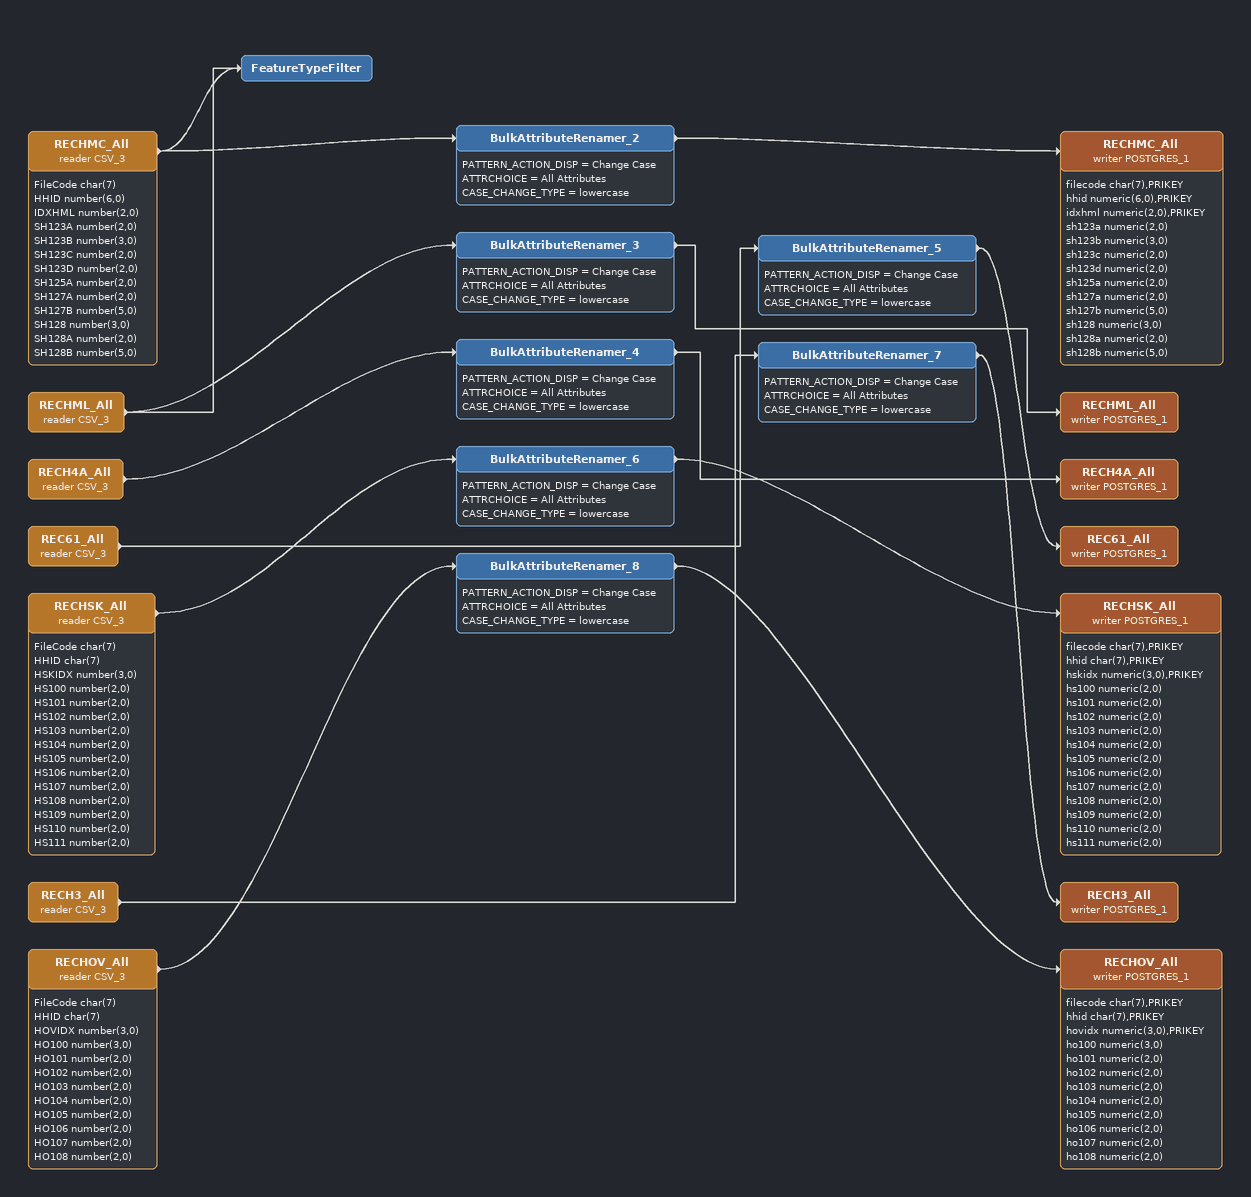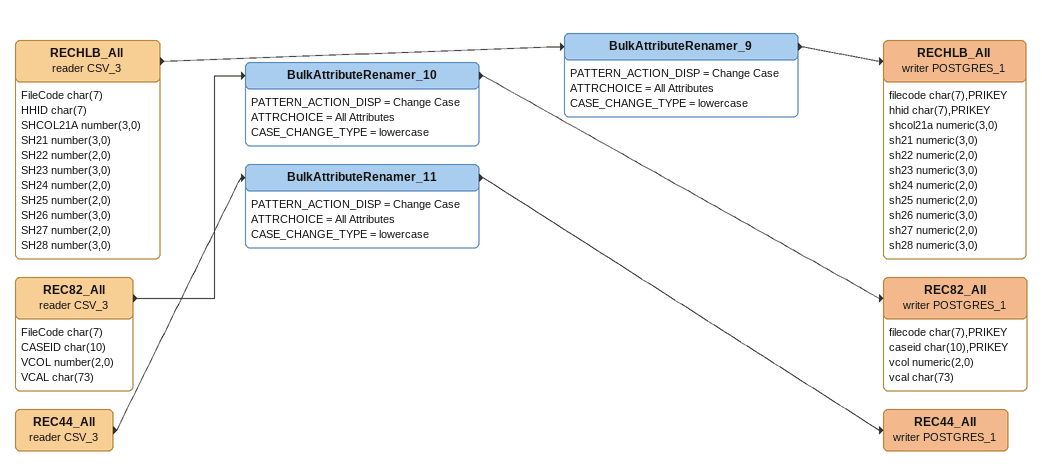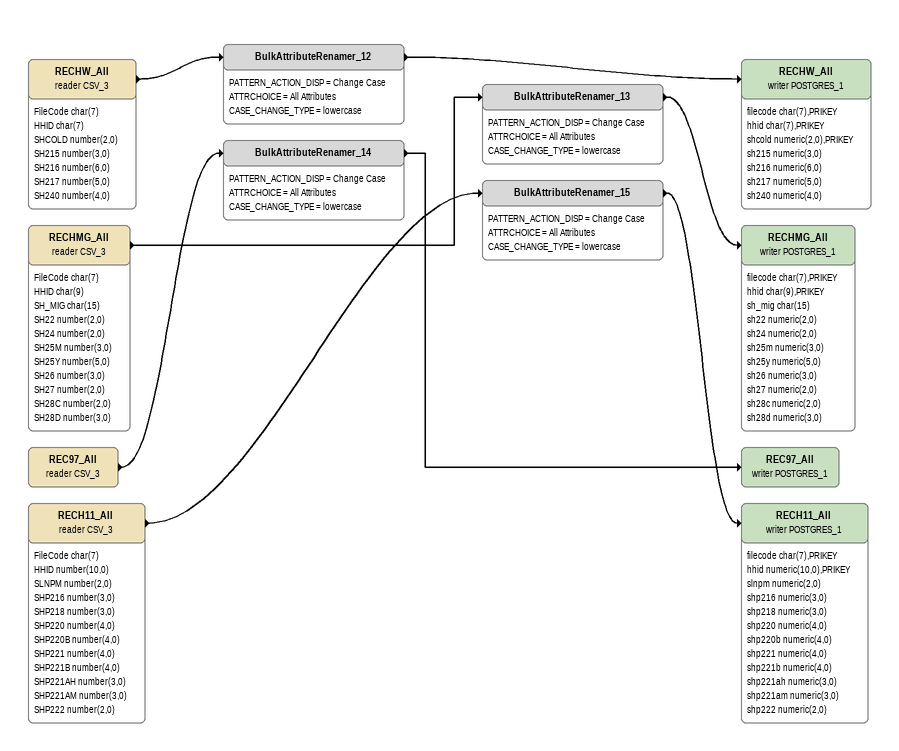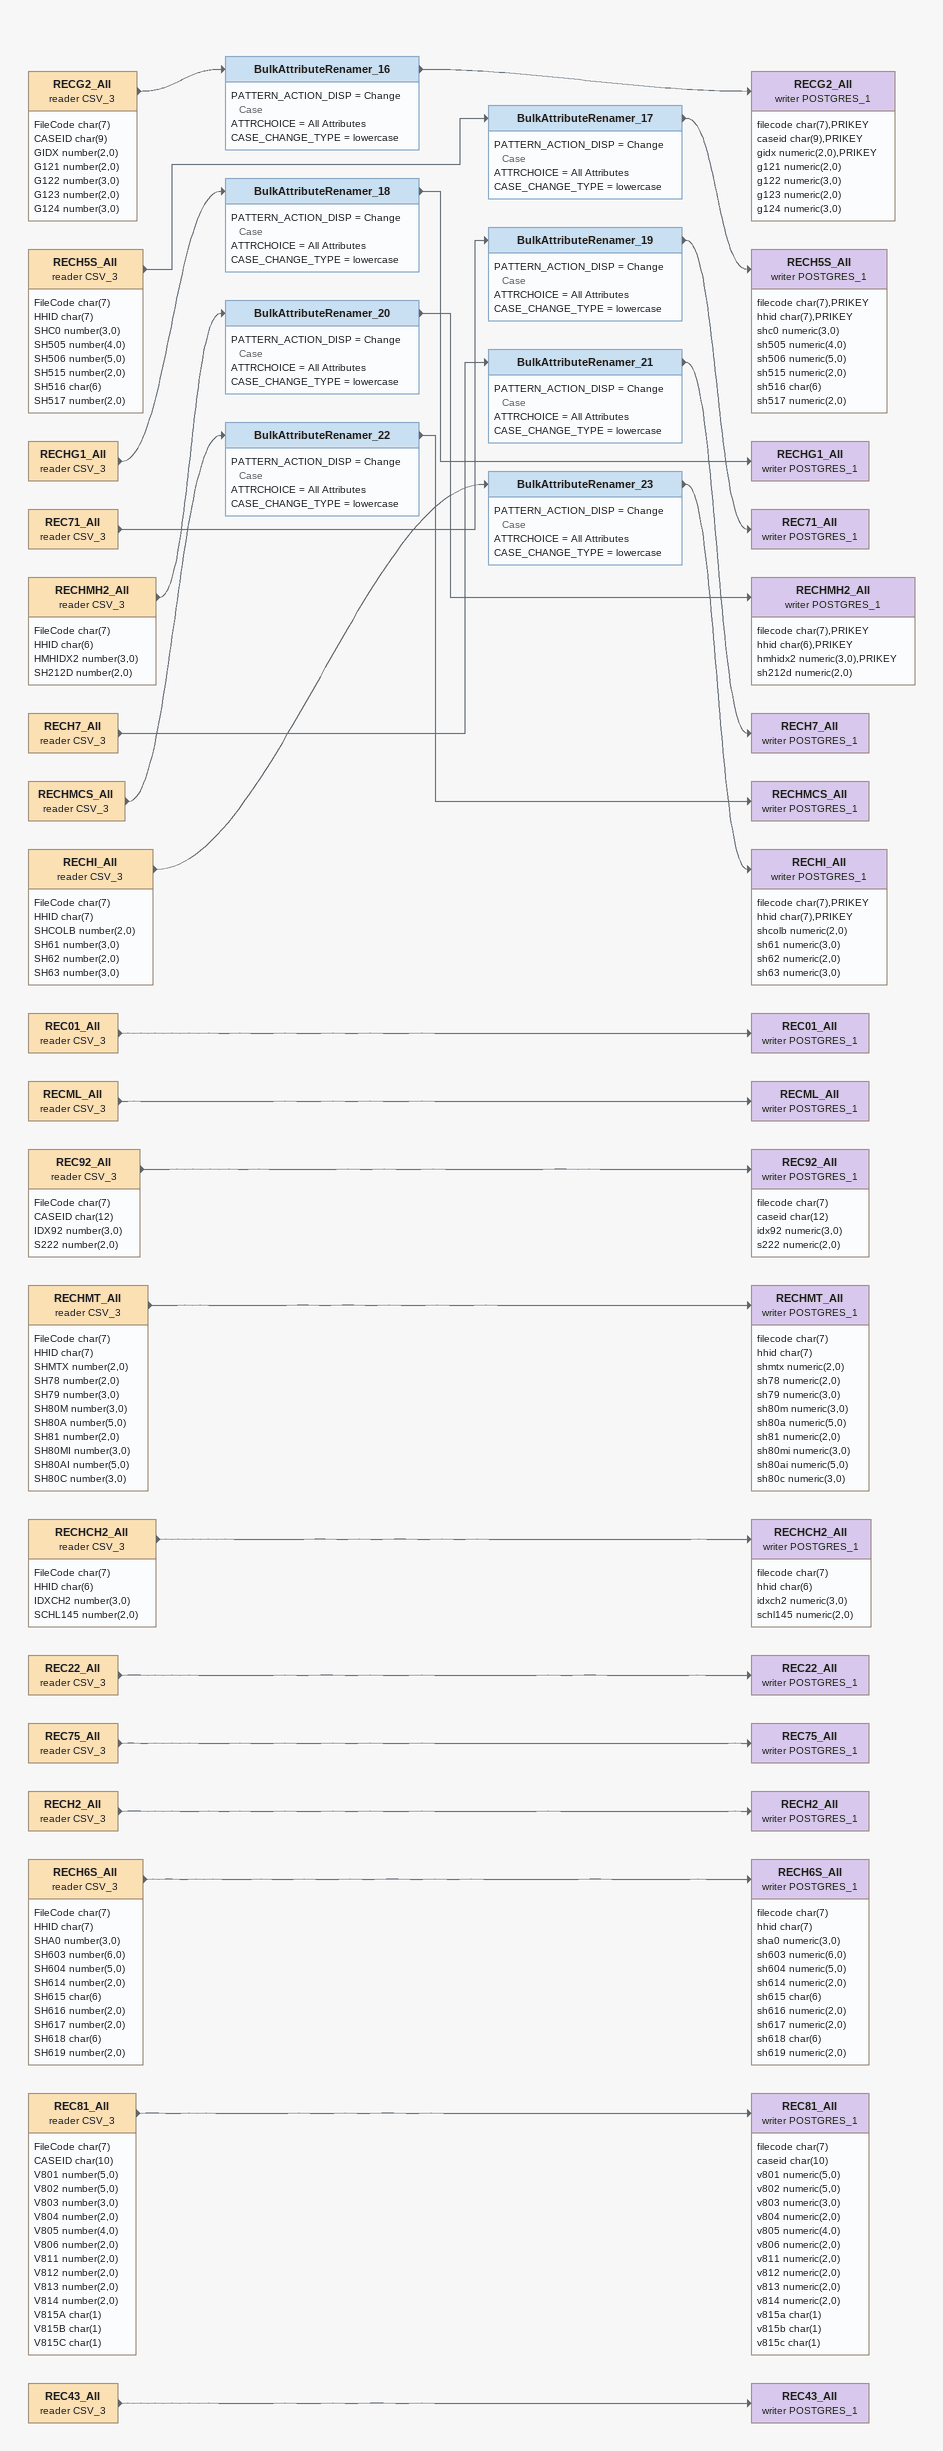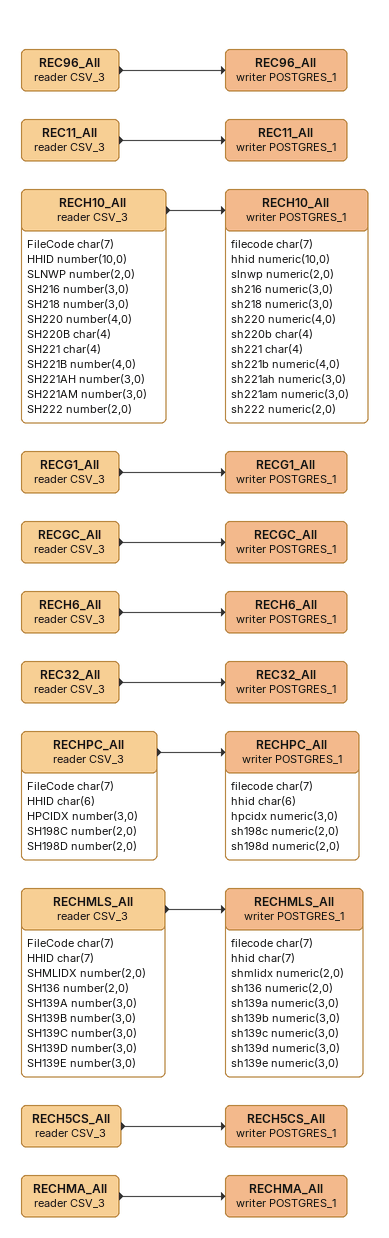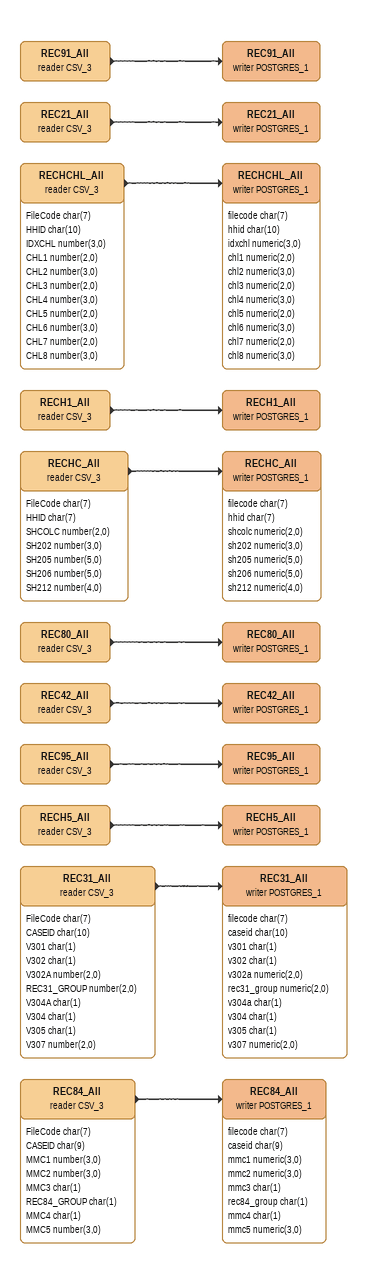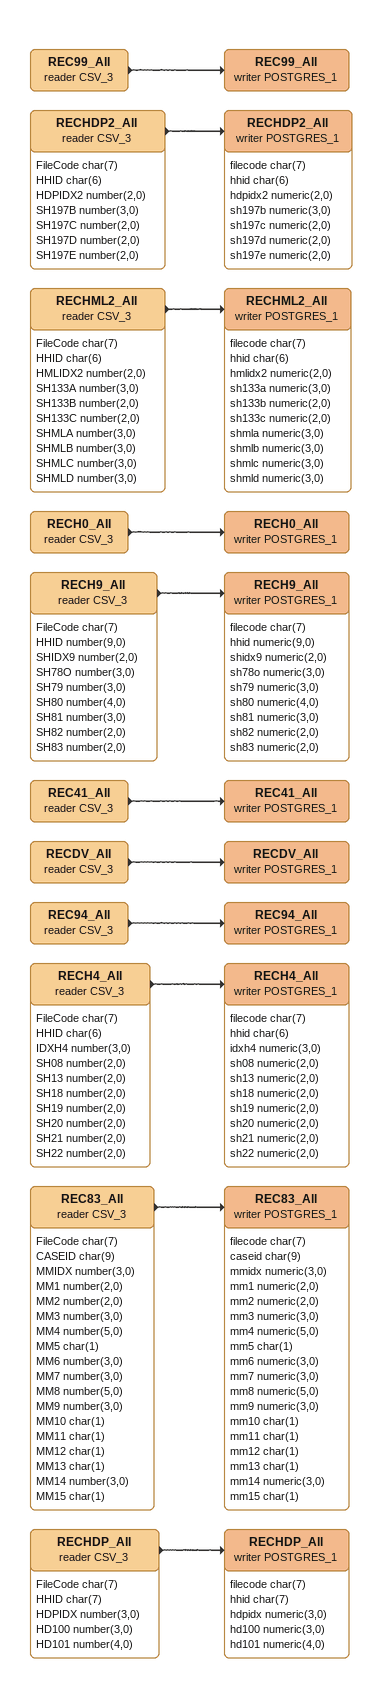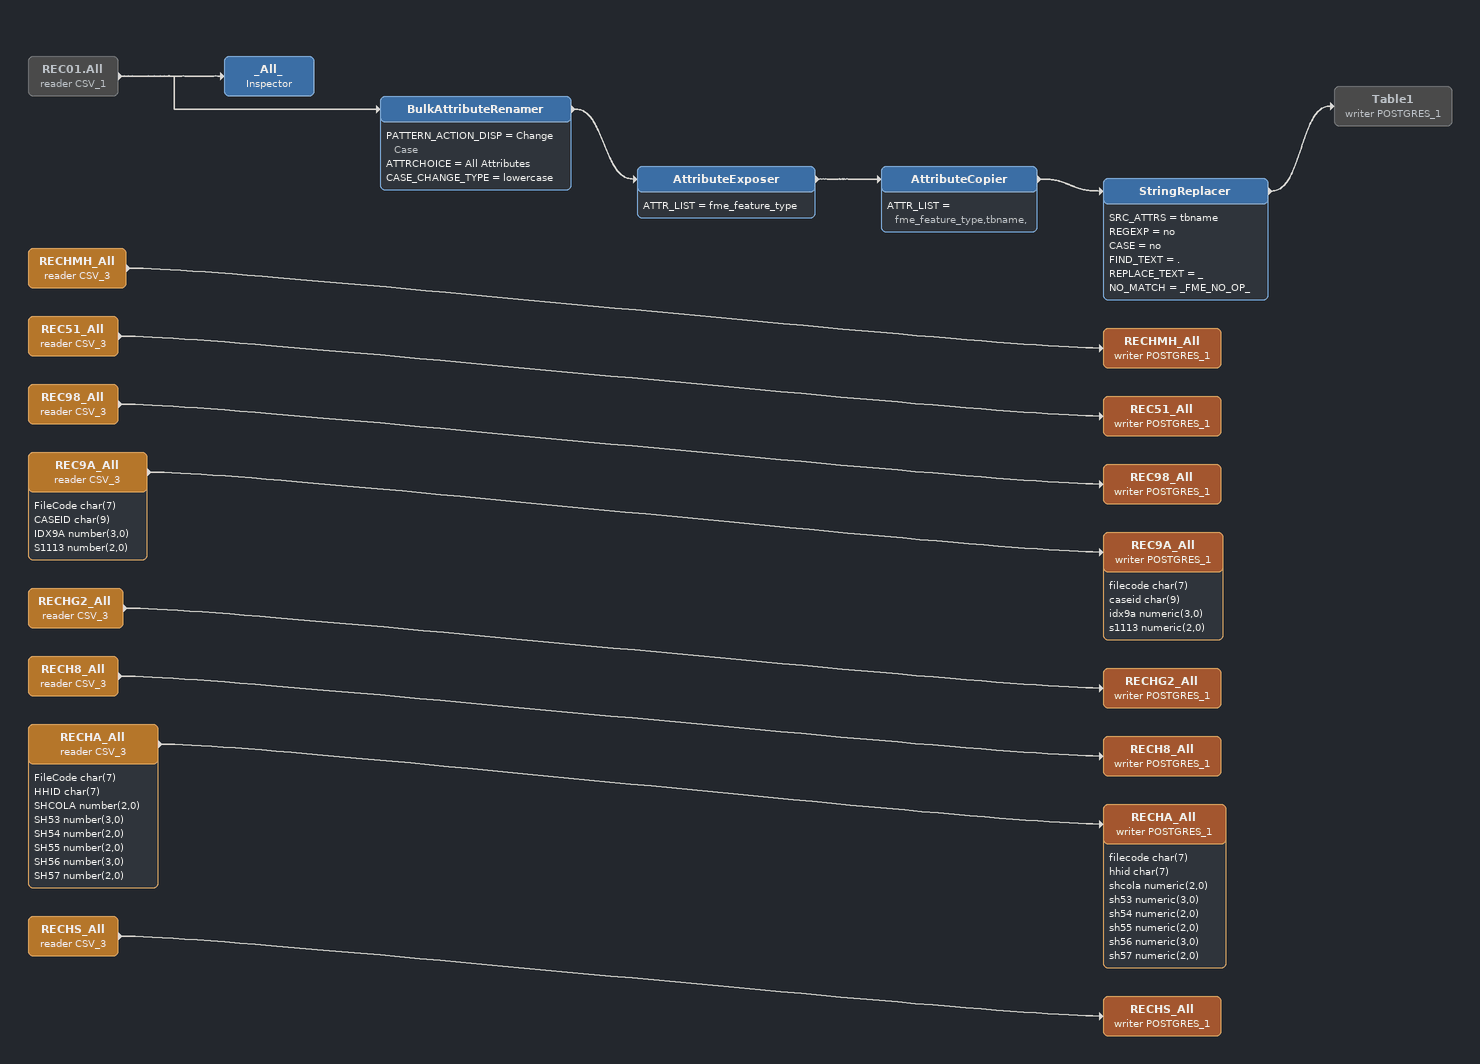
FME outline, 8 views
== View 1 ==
RECHMC_All (reader CSV_3)
    attributes: FileCode char(7), HHID number(6,0), IDXHML number(2,0), SH123A number(2,0), SH123B number(3,0), SH123C number(2,0), SH123D number(2,0), SH125A number(2,0), SH127A number(2,0), SH127B number(5,0), SH128 number(3,0), SH128A number(2,0), SH128B number(5,0)
    -> FeatureTypeFilter
    -> BulkAttributeRenamer_2
BulkAttributeRenamer_2
    PATTERN_ACTION_DISP = Change Case
    ATTRCHOICE = All Attributes
    CASE_CHANGE_TYPE = lowercase
    -> RECHMC_All (writer POSTGRES_1)
RECHMC_All (writer POSTGRES_1)
    attributes: filecode char(7),PRIKEY, hhid numeric(6,0),PRIKEY, idxhml numeric(2,0),PRIKEY, sh123a numeric(2,0), sh123b numeric(3,0), sh123c numeric(2,0), sh123d numeric(2,0), sh125a numeric(2,0), sh127a numeric(2,0), sh127b numeric(5,0), sh128 numeric(3,0), sh128a numeric(2,0), sh128b numeric(5,0)
RECHML_All (reader CSV_3)
    -> FeatureTypeFilter
    -> BulkAttributeRenamer_3
FeatureTypeFilter
BulkAttributeRenamer_3
    PATTERN_ACTION_DISP = Change Case
    ATTRCHOICE = All Attributes
    CASE_CHANGE_TYPE = lowercase
    -> RECHML_All (writer POSTGRES_1)
RECHML_All (writer POSTGRES_1)
RECH4A_All (reader CSV_3)
    -> BulkAttributeRenamer_4
BulkAttributeRenamer_4
    PATTERN_ACTION_DISP = Change Case
    ATTRCHOICE = All Attributes
    CASE_CHANGE_TYPE = lowercase
    -> RECH4A_All (writer POSTGRES_1)
RECH4A_All (writer POSTGRES_1)
REC61_All (reader CSV_3)
    -> BulkAttributeRenamer_5
BulkAttributeRenamer_5
    PATTERN_ACTION_DISP = Change Case
    ATTRCHOICE = All Attributes
    CASE_CHANGE_TYPE = lowercase
    -> REC61_All (writer POSTGRES_1)
REC61_All (writer POSTGRES_1)
RECHSK_All (reader CSV_3)
    attributes: FileCode char(7), HHID char(7), HSKIDX number(3,0), HS100 number(2,0), HS101 number(2,0), HS102 number(2,0), HS103 number(2,0), HS104 number(2,0), HS105 number(2,0), HS106 number(2,0), HS107 number(2,0), HS108 number(2,0), HS109 number(2,0), HS110 number(2,0), HS111 number(2,0)
    -> BulkAttributeRenamer_6
BulkAttributeRenamer_6
    PATTERN_ACTION_DISP = Change Case
    ATTRCHOICE = All Attributes
    CASE_CHANGE_TYPE = lowercase
    -> RECHSK_All (writer POSTGRES_1)
RECHSK_All (writer POSTGRES_1)
    attributes: filecode char(7),PRIKEY, hhid char(7),PRIKEY, hskidx numeric(3,0),PRIKEY, hs100 numeric(2,0), hs101 numeric(2,0), hs102 numeric(2,0), hs103 numeric(2,0), hs104 numeric(2,0), hs105 numeric(2,0), hs106 numeric(2,0), hs107 numeric(2,0), hs108 numeric(2,0), hs109 numeric(2,0), hs110 numeric(2,0), hs111 numeric(2,0)
RECH3_All (reader CSV_3)
    -> BulkAttributeRenamer_7
BulkAttributeRenamer_7
    PATTERN_ACTION_DISP = Change Case
    ATTRCHOICE = All Attributes
    CASE_CHANGE_TYPE = lowercase
    -> RECH3_All (writer POSTGRES_1)
RECH3_All (writer POSTGRES_1)
RECHOV_All (reader CSV_3)
    attributes: FileCode char(7), HHID char(7), HOVIDX number(3,0), HO100 number(3,0), HO101 number(2,0), HO102 number(2,0), HO103 number(2,0), HO104 number(2,0), HO105 number(2,0), HO106 number(2,0), HO107 number(2,0), HO108 number(2,0)
    -> BulkAttributeRenamer_8
BulkAttributeRenamer_8
    PATTERN_ACTION_DISP = Change Case
    ATTRCHOICE = All Attributes
    CASE_CHANGE_TYPE = lowercase
    -> RECHOV_All (writer POSTGRES_1)
RECHOV_All (writer POSTGRES_1)
    attributes: filecode char(7),PRIKEY, hhid char(7),PRIKEY, hovidx numeric(3,0),PRIKEY, ho100 numeric(3,0), ho101 numeric(2,0), ho102 numeric(2,0), ho103 numeric(2,0), ho104 numeric(2,0), ho105 numeric(2,0), ho106 numeric(2,0), ho107 numeric(2,0), ho108 numeric(2,0)

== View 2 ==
RECHLB_All (reader CSV_3)
    attributes: FileCode char(7), HHID char(7), SHCOL21A number(3,0), SH21 number(3,0), SH22 number(2,0), SH23 number(3,0), SH24 number(2,0), SH25 number(2,0), SH26 number(3,0), SH27 number(2,0), SH28 number(3,0)
    -> BulkAttributeRenamer_9
BulkAttributeRenamer_9
    PATTERN_ACTION_DISP = Change Case
    ATTRCHOICE = All Attributes
    CASE_CHANGE_TYPE = lowercase
    -> RECHLB_All (writer POSTGRES_1)
RECHLB_All (writer POSTGRES_1)
    attributes: filecode char(7),PRIKEY, hhid char(7),PRIKEY, shcol21a numeric(3,0), sh21 numeric(3,0), sh22 numeric(2,0), sh23 numeric(3,0), sh24 numeric(2,0), sh25 numeric(2,0), sh26 numeric(3,0), sh27 numeric(2,0), sh28 numeric(3,0)
REC82_All (reader CSV_3)
    attributes: FileCode char(7), CASEID char(10), VCOL number(2,0), VCAL char(73)
    -> BulkAttributeRenamer_10
BulkAttributeRenamer_10
    PATTERN_ACTION_DISP = Change Case
    ATTRCHOICE = All Attributes
    CASE_CHANGE_TYPE = lowercase
    -> REC82_All (writer POSTGRES_1)
REC82_All (writer POSTGRES_1)
    attributes: filecode char(7),PRIKEY, caseid char(10),PRIKEY, vcol numeric(2,0), vcal char(73)
REC44_All (reader CSV_3)
    -> BulkAttributeRenamer_11
BulkAttributeRenamer_11
    PATTERN_ACTION_DISP = Change Case
    ATTRCHOICE = All Attributes
    CASE_CHANGE_TYPE = lowercase
    -> REC44_All (writer POSTGRES_1)
REC44_All (writer POSTGRES_1)

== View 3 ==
RECHW_All (reader CSV_3)
    attributes: FileCode char(7), HHID char(7), SHCOLD number(2,0), SH215 number(3,0), SH216 number(6,0), SH217 number(5,0), SH240 number(4,0)
    -> BulkAttributeRenamer_12
BulkAttributeRenamer_12
    PATTERN_ACTION_DISP = Change Case
    ATTRCHOICE = All Attributes
    CASE_CHANGE_TYPE = lowercase
    -> RECHW_All (writer POSTGRES_1)
RECHW_All (writer POSTGRES_1)
    attributes: filecode char(7),PRIKEY, hhid char(7),PRIKEY, shcold numeric(2,0),PRIKEY, sh215 numeric(3,0), sh216 numeric(6,0), sh217 numeric(5,0), sh240 numeric(4,0)
RECHMG_All (reader CSV_3)
    attributes: FileCode char(7), HHID char(9), SH_MIG char(15), SH22 number(2,0), SH24 number(2,0), SH25M number(3,0), SH25Y number(5,0), SH26 number(3,0), SH27 number(2,0), SH28C number(2,0), SH28D number(3,0)
    -> BulkAttributeRenamer_13
BulkAttributeRenamer_13
    PATTERN_ACTION_DISP = Change Case
    ATTRCHOICE = All Attributes
    CASE_CHANGE_TYPE = lowercase
    -> RECHMG_All (writer POSTGRES_1)
RECHMG_All (writer POSTGRES_1)
    attributes: filecode char(7),PRIKEY, hhid char(9),PRIKEY, sh_mig char(15), sh22 numeric(2,0), sh24 numeric(2,0), sh25m numeric(3,0), sh25y numeric(5,0), sh26 numeric(3,0), sh27 numeric(2,0), sh28c numeric(2,0), sh28d numeric(3,0)
REC97_All (reader CSV_3)
    -> BulkAttributeRenamer_14
BulkAttributeRenamer_14
    PATTERN_ACTION_DISP = Change Case
    ATTRCHOICE = All Attributes
    CASE_CHANGE_TYPE = lowercase
    -> REC97_All (writer POSTGRES_1)
REC97_All (writer POSTGRES_1)
RECH11_All (reader CSV_3)
    attributes: FileCode char(7), HHID number(10,0), SLNPM number(2,0), SHP216 number(3,0), SHP218 number(3,0), SHP220 number(4,0), SHP220B number(4,0), SHP221 number(4,0), SHP221B number(4,0), SHP221AH number(3,0), SHP221AM number(3,0), SHP222 number(2,0)
    -> BulkAttributeRenamer_15
BulkAttributeRenamer_15
    PATTERN_ACTION_DISP = Change Case
    ATTRCHOICE = All Attributes
    CASE_CHANGE_TYPE = lowercase
    -> RECH11_All (writer POSTGRES_1)
RECH11_All (writer POSTGRES_1)
    attributes: filecode char(7),PRIKEY, hhid numeric(10,0),PRIKEY, slnpm numeric(2,0), shp216 numeric(3,0), shp218 numeric(3,0), shp220 numeric(4,0), shp220b numeric(4,0), shp221 numeric(4,0), shp221b numeric(4,0), shp221ah numeric(3,0), shp221am numeric(3,0), shp222 numeric(2,0)

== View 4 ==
RECG2_All (reader CSV_3)
    attributes: FileCode char(7), CASEID char(9), GIDX number(2,0), G121 number(2,0), G122 number(3,0), G123 number(2,0), G124 number(3,0)
    -> BulkAttributeRenamer_16
BulkAttributeRenamer_16
    PATTERN_ACTION_DISP = Change Case
    ATTRCHOICE = All Attributes
    CASE_CHANGE_TYPE = lowercase
    -> RECG2_All (writer POSTGRES_1)
RECG2_All (writer POSTGRES_1)
    attributes: filecode char(7),PRIKEY, caseid char(9),PRIKEY, gidx numeric(2,0),PRIKEY, g121 numeric(2,0), g122 numeric(3,0), g123 numeric(2,0), g124 numeric(3,0)
RECH5S_All (reader CSV_3)
    attributes: FileCode char(7), HHID char(7), SHC0 number(3,0), SH505 number(4,0), SH506 number(5,0), SH515 number(2,0), SH516 char(6), SH517 number(2,0)
    -> BulkAttributeRenamer_17
BulkAttributeRenamer_17
    PATTERN_ACTION_DISP = Change Case
    ATTRCHOICE = All Attributes
    CASE_CHANGE_TYPE = lowercase
    -> RECH5S_All (writer POSTGRES_1)
RECH5S_All (writer POSTGRES_1)
    attributes: filecode char(7),PRIKEY, hhid char(7),PRIKEY, shc0 numeric(3,0), sh505 numeric(4,0), sh506 numeric(5,0), sh515 numeric(2,0), sh516 char(6), sh517 numeric(2,0)
RECHG1_All (reader CSV_3)
    -> BulkAttributeRenamer_18
BulkAttributeRenamer_18
    PATTERN_ACTION_DISP = Change Case
    ATTRCHOICE = All Attributes
    CASE_CHANGE_TYPE = lowercase
    -> RECHG1_All (writer POSTGRES_1)
RECHG1_All (writer POSTGRES_1)
REC71_All (reader CSV_3)
    -> BulkAttributeRenamer_19
BulkAttributeRenamer_19
    PATTERN_ACTION_DISP = Change Case
    ATTRCHOICE = All Attributes
    CASE_CHANGE_TYPE = lowercase
    -> REC71_All (writer POSTGRES_1)
REC71_All (writer POSTGRES_1)
RECHMH2_All (reader CSV_3)
    attributes: FileCode char(7), HHID char(6), HMHIDX2 number(3,0), SH212D number(2,0)
    -> BulkAttributeRenamer_20
BulkAttributeRenamer_20
    PATTERN_ACTION_DISP = Change Case
    ATTRCHOICE = All Attributes
    CASE_CHANGE_TYPE = lowercase
    -> RECHMH2_All (writer POSTGRES_1)
RECHMH2_All (writer POSTGRES_1)
    attributes: filecode char(7),PRIKEY, hhid char(6),PRIKEY, hmhidx2 numeric(3,0),PRIKEY, sh212d numeric(2,0)
RECH7_All (reader CSV_3)
    -> BulkAttributeRenamer_21
BulkAttributeRenamer_21
    PATTERN_ACTION_DISP = Change Case
    ATTRCHOICE = All Attributes
    CASE_CHANGE_TYPE = lowercase
    -> RECH7_All (writer POSTGRES_1)
RECH7_All (writer POSTGRES_1)
RECHMCS_All (reader CSV_3)
    -> BulkAttributeRenamer_22
BulkAttributeRenamer_22
    PATTERN_ACTION_DISP = Change Case
    ATTRCHOICE = All Attributes
    CASE_CHANGE_TYPE = lowercase
    -> RECHMCS_All (writer POSTGRES_1)
RECHMCS_All (writer POSTGRES_1)
RECHI_All (reader CSV_3)
    attributes: FileCode char(7), HHID char(7), SHCOLB number(2,0), SH61 number(3,0), SH62 number(2,0), SH63 number(3,0)
    -> BulkAttributeRenamer_23
BulkAttributeRenamer_23
    PATTERN_ACTION_DISP = Change Case
    ATTRCHOICE = All Attributes
    CASE_CHANGE_TYPE = lowercase
    -> RECHI_All (writer POSTGRES_1)
RECHI_All (writer POSTGRES_1)
    attributes: filecode char(7),PRIKEY, hhid char(7),PRIKEY, shcolb numeric(2,0), sh61 numeric(3,0), sh62 numeric(2,0), sh63 numeric(3,0)
REC01_All (reader CSV_3)
    -> REC01_All (writer POSTGRES_1)
REC01_All (writer POSTGRES_1)
RECML_All (reader CSV_3)
    -> RECML_All (writer POSTGRES_1)
RECML_All (writer POSTGRES_1)
REC92_All (reader CSV_3)
    attributes: FileCode char(7), CASEID char(12), IDX92 number(3,0), S222 number(2,0)
    -> REC92_All (writer POSTGRES_1)
REC92_All (writer POSTGRES_1)
    attributes: filecode char(7), caseid char(12), idx92 numeric(3,0), s222 numeric(2,0)
RECHMT_All (reader CSV_3)
    attributes: FileCode char(7), HHID char(7), SHMTX number(2,0), SH78 number(2,0), SH79 number(3,0), SH80M number(3,0), SH80A number(5,0), SH81 number(2,0), SH80MI number(3,0), SH80AI number(5,0), SH80C number(3,0)
    -> RECHMT_All (writer POSTGRES_1)
RECHMT_All (writer POSTGRES_1)
    attributes: filecode char(7), hhid char(7), shmtx numeric(2,0), sh78 numeric(2,0), sh79 numeric(3,0), sh80m numeric(3,0), sh80a numeric(5,0), sh81 numeric(2,0), sh80mi numeric(3,0), sh80ai numeric(5,0), sh80c numeric(3,0)
RECHCH2_All (reader CSV_3)
    attributes: FileCode char(7), HHID char(6), IDXCH2 number(3,0), SCHL145 number(2,0)
    -> RECHCH2_All (writer POSTGRES_1)
RECHCH2_All (writer POSTGRES_1)
    attributes: filecode char(7), hhid char(6), idxch2 numeric(3,0), schl145 numeric(2,0)
REC22_All (reader CSV_3)
    -> REC22_All (writer POSTGRES_1)
REC22_All (writer POSTGRES_1)
REC75_All (reader CSV_3)
    -> REC75_All (writer POSTGRES_1)
REC75_All (writer POSTGRES_1)
RECH2_All (reader CSV_3)
    -> RECH2_All (writer POSTGRES_1)
RECH2_All (writer POSTGRES_1)
RECH6S_All (reader CSV_3)
    attributes: FileCode char(7), HHID char(7), SHA0 number(3,0), SH603 number(6,0), SH604 number(5,0), SH614 number(2,0), SH615 char(6), SH616 number(2,0), SH617 number(2,0), SH618 char(6), SH619 number(2,0)
    -> RECH6S_All (writer POSTGRES_1)
RECH6S_All (writer POSTGRES_1)
    attributes: filecode char(7), hhid char(7), sha0 numeric(3,0), sh603 numeric(6,0), sh604 numeric(5,0), sh614 numeric(2,0), sh615 char(6), sh616 numeric(2,0), sh617 numeric(2,0), sh618 char(6), sh619 numeric(2,0)
REC81_All (reader CSV_3)
    attributes: FileCode char(7), CASEID char(10), V801 number(5,0), V802 number(5,0), V803 number(3,0), V804 number(2,0), V805 number(4,0), V806 number(2,0), V811 number(2,0), V812 number(2,0), V813 number(2,0), V814 number(2,0), V815A char(1), V815B char(1), V815C char(1)
    -> REC81_All (writer POSTGRES_1)
REC81_All (writer POSTGRES_1)
    attributes: filecode char(7), caseid char(10), v801 numeric(5,0), v802 numeric(5,0), v803 numeric(3,0), v804 numeric(2,0), v805 numeric(4,0), v806 numeric(2,0), v811 numeric(2,0), v812 numeric(2,0), v813 numeric(2,0), v814 numeric(2,0), v815a char(1), v815b char(1), v815c char(1)
REC43_All (reader CSV_3)
    -> REC43_All (writer POSTGRES_1)
REC43_All (writer POSTGRES_1)

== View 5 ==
REC96_All (reader CSV_3)
    -> REC96_All (writer POSTGRES_1)
REC96_All (writer POSTGRES_1)
REC11_All (reader CSV_3)
    -> REC11_All (writer POSTGRES_1)
REC11_All (writer POSTGRES_1)
RECH10_All (reader CSV_3)
    attributes: FileCode char(7), HHID number(10,0), SLNWP number(2,0), SH216 number(3,0), SH218 number(3,0), SH220 number(4,0), SH220B char(4), SH221 char(4), SH221B number(4,0), SH221AH number(3,0), SH221AM number(3,0), SH222 number(2,0)
    -> RECH10_All (writer POSTGRES_1)
RECH10_All (writer POSTGRES_1)
    attributes: filecode char(7), hhid numeric(10,0), slnwp numeric(2,0), sh216 numeric(3,0), sh218 numeric(3,0), sh220 numeric(4,0), sh220b char(4), sh221 char(4), sh221b numeric(4,0), sh221ah numeric(3,0), sh221am numeric(3,0), sh222 numeric(2,0)
RECG1_All (reader CSV_3)
    -> RECG1_All (writer POSTGRES_1)
RECG1_All (writer POSTGRES_1)
RECGC_All (reader CSV_3)
    -> RECGC_All (writer POSTGRES_1)
RECGC_All (writer POSTGRES_1)
RECH6_All (reader CSV_3)
    -> RECH6_All (writer POSTGRES_1)
RECH6_All (writer POSTGRES_1)
REC32_All (reader CSV_3)
    -> REC32_All (writer POSTGRES_1)
REC32_All (writer POSTGRES_1)
RECHPC_All (reader CSV_3)
    attributes: FileCode char(7), HHID char(6), HPCIDX number(3,0), SH198C number(2,0), SH198D number(2,0)
    -> RECHPC_All (writer POSTGRES_1)
RECHPC_All (writer POSTGRES_1)
    attributes: filecode char(7), hhid char(6), hpcidx numeric(3,0), sh198c numeric(2,0), sh198d numeric(2,0)
RECHMLS_All (reader CSV_3)
    attributes: FileCode char(7), HHID char(7), SHMLIDX number(2,0), SH136 number(2,0), SH139A number(3,0), SH139B number(3,0), SH139C number(3,0), SH139D number(3,0), SH139E number(3,0)
    -> RECHMLS_All (writer POSTGRES_1)
RECHMLS_All (writer POSTGRES_1)
    attributes: filecode char(7), hhid char(7), shmlidx numeric(2,0), sh136 numeric(2,0), sh139a numeric(3,0), sh139b numeric(3,0), sh139c numeric(3,0), sh139d numeric(3,0), sh139e numeric(3,0)
RECH5CS_All (reader CSV_3)
    -> RECH5CS_All (writer POSTGRES_1)
RECH5CS_All (writer POSTGRES_1)
RECHMA_All (reader CSV_3)
    -> RECHMA_All (writer POSTGRES_1)
RECHMA_All (writer POSTGRES_1)

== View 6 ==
REC91_All (reader CSV_3)
    -> REC91_All (writer POSTGRES_1)
REC91_All (writer POSTGRES_1)
REC21_All (reader CSV_3)
    -> REC21_All (writer POSTGRES_1)
REC21_All (writer POSTGRES_1)
RECHCHL_All (reader CSV_3)
    attributes: FileCode char(7), HHID char(10), IDXCHL number(3,0), CHL1 number(2,0), CHL2 number(3,0), CHL3 number(2,0), CHL4 number(3,0), CHL5 number(2,0), CHL6 number(3,0), CHL7 number(2,0), CHL8 number(3,0)
    -> RECHCHL_All (writer POSTGRES_1)
RECHCHL_All (writer POSTGRES_1)
    attributes: filecode char(7), hhid char(10), idxchl numeric(3,0), chl1 numeric(2,0), chl2 numeric(3,0), chl3 numeric(2,0), chl4 numeric(3,0), chl5 numeric(2,0), chl6 numeric(3,0), chl7 numeric(2,0), chl8 numeric(3,0)
RECH1_All (reader CSV_3)
    -> RECH1_All (writer POSTGRES_1)
RECH1_All (writer POSTGRES_1)
RECHC_All (reader CSV_3)
    attributes: FileCode char(7), HHID char(7), SHCOLC number(2,0), SH202 number(3,0), SH205 number(5,0), SH206 number(5,0), SH212 number(4,0)
    -> RECHC_All (writer POSTGRES_1)
RECHC_All (writer POSTGRES_1)
    attributes: filecode char(7), hhid char(7), shcolc numeric(2,0), sh202 numeric(3,0), sh205 numeric(5,0), sh206 numeric(5,0), sh212 numeric(4,0)
REC80_All (reader CSV_3)
    -> REC80_All (writer POSTGRES_1)
REC80_All (writer POSTGRES_1)
REC42_All (reader CSV_3)
    -> REC42_All (writer POSTGRES_1)
REC42_All (writer POSTGRES_1)
REC95_All (reader CSV_3)
    -> REC95_All (writer POSTGRES_1)
REC95_All (writer POSTGRES_1)
RECH5_All (reader CSV_3)
    -> RECH5_All (writer POSTGRES_1)
RECH5_All (writer POSTGRES_1)
REC31_All (reader CSV_3)
    attributes: FileCode char(7), CASEID char(10), V301 char(1), V302 char(1), V302A number(2,0), REC31_GROUP number(2,0), V304A char(1), V304 char(1), V305 char(1), V307 number(2,0)
    -> REC31_All (writer POSTGRES_1)
REC31_All (writer POSTGRES_1)
    attributes: filecode char(7), caseid char(10), v301 char(1), v302 char(1), v302a numeric(2,0), rec31_group numeric(2,0), v304a char(1), v304 char(1), v305 char(1), v307 numeric(2,0)
REC84_All (reader CSV_3)
    attributes: FileCode char(7), CASEID char(9), MMC1 number(3,0), MMC2 number(3,0), MMC3 char(1), REC84_GROUP char(1), MMC4 char(1), MMC5 number(3,0)
    -> REC84_All (writer POSTGRES_1)
REC84_All (writer POSTGRES_1)
    attributes: filecode char(7), caseid char(9), mmc1 numeric(3,0), mmc2 numeric(3,0), mmc3 char(1), rec84_group char(1), mmc4 char(1), mmc5 numeric(3,0)

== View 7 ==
REC99_All (reader CSV_3)
    -> REC99_All (writer POSTGRES_1)
REC99_All (writer POSTGRES_1)
RECHDP2_All (reader CSV_3)
    attributes: FileCode char(7), HHID char(6), HDPIDX2 number(2,0), SH197B number(3,0), SH197C number(2,0), SH197D number(2,0), SH197E number(2,0)
    -> RECHDP2_All (writer POSTGRES_1)
RECHDP2_All (writer POSTGRES_1)
    attributes: filecode char(7), hhid char(6), hdpidx2 numeric(2,0), sh197b numeric(3,0), sh197c numeric(2,0), sh197d numeric(2,0), sh197e numeric(2,0)
RECHML2_All (reader CSV_3)
    attributes: FileCode char(7), HHID char(6), HMLIDX2 number(2,0), SH133A number(3,0), SH133B number(2,0), SH133C number(2,0), SHMLA number(3,0), SHMLB number(3,0), SHMLC number(3,0), SHMLD number(3,0)
    -> RECHML2_All (writer POSTGRES_1)
RECHML2_All (writer POSTGRES_1)
    attributes: filecode char(7), hhid char(6), hmlidx2 numeric(2,0), sh133a numeric(3,0), sh133b numeric(2,0), sh133c numeric(2,0), shmla numeric(3,0), shmlb numeric(3,0), shmlc numeric(3,0), shmld numeric(3,0)
RECH0_All (reader CSV_3)
    -> RECH0_All (writer POSTGRES_1)
RECH0_All (writer POSTGRES_1)
RECH9_All (reader CSV_3)
    attributes: FileCode char(7), HHID number(9,0), SHIDX9 number(2,0), SH78O number(3,0), SH79 number(3,0), SH80 number(4,0), SH81 number(3,0), SH82 number(2,0), SH83 number(2,0)
    -> RECH9_All (writer POSTGRES_1)
RECH9_All (writer POSTGRES_1)
    attributes: filecode char(7), hhid numeric(9,0), shidx9 numeric(2,0), sh78o numeric(3,0), sh79 numeric(3,0), sh80 numeric(4,0), sh81 numeric(3,0), sh82 numeric(2,0), sh83 numeric(2,0)
REC41_All (reader CSV_3)
    -> REC41_All (writer POSTGRES_1)
REC41_All (writer POSTGRES_1)
RECDV_All (reader CSV_3)
    -> RECDV_All (writer POSTGRES_1)
RECDV_All (writer POSTGRES_1)
REC94_All (reader CSV_3)
    -> REC94_All (writer POSTGRES_1)
REC94_All (writer POSTGRES_1)
RECH4_All (reader CSV_3)
    attributes: FileCode char(7), HHID char(6), IDXH4 number(3,0), SH08 number(2,0), SH13 number(2,0), SH18 number(2,0), SH19 number(2,0), SH20 number(2,0), SH21 number(2,0), SH22 number(2,0)
    -> RECH4_All (writer POSTGRES_1)
RECH4_All (writer POSTGRES_1)
    attributes: filecode char(7), hhid char(6), idxh4 numeric(3,0), sh08 numeric(2,0), sh13 numeric(2,0), sh18 numeric(2,0), sh19 numeric(2,0), sh20 numeric(2,0), sh21 numeric(2,0), sh22 numeric(2,0)
REC83_All (reader CSV_3)
    attributes: FileCode char(7), CASEID char(9), MMIDX number(3,0), MM1 number(2,0), MM2 number(2,0), MM3 number(3,0), MM4 number(5,0), MM5 char(1), MM6 number(3,0), MM7 number(3,0), MM8 number(5,0), MM9 number(3,0), MM10 char(1), MM11 char(1), MM12 char(1), MM13 char(1), MM14 number(3,0), MM15 char(1)
    -> REC83_All (writer POSTGRES_1)
REC83_All (writer POSTGRES_1)
    attributes: filecode char(7), caseid char(9), mmidx numeric(3,0), mm1 numeric(2,0), mm2 numeric(2,0), mm3 numeric(3,0), mm4 numeric(5,0), mm5 char(1), mm6 numeric(3,0), mm7 numeric(3,0), mm8 numeric(5,0), mm9 numeric(3,0), mm10 char(1), mm11 char(1), mm12 char(1), mm13 char(1), mm14 numeric(3,0), mm15 char(1)
RECHDP_All (reader CSV_3)
    attributes: FileCode char(7), HHID char(7), HDPIDX number(3,0), HD100 number(3,0), HD101 number(4,0)
    -> RECHDP_All (writer POSTGRES_1)
RECHDP_All (writer POSTGRES_1)
    attributes: filecode char(7), hhid char(7), hdpidx numeric(3,0), hd100 numeric(3,0), hd101 numeric(4,0)

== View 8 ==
RECHMH_All (reader CSV_3)
    -> RECHMH_All (writer POSTGRES_1)
RECHMH_All (writer POSTGRES_1)
REC51_All (reader CSV_3)
    -> REC51_All (writer POSTGRES_1)
REC51_All (writer POSTGRES_1)
REC98_All (reader CSV_3)
    -> REC98_All (writer POSTGRES_1)
REC98_All (writer POSTGRES_1)
REC9A_All (reader CSV_3)
    attributes: FileCode char(7), CASEID char(9), IDX9A number(3,0), S1113 number(2,0)
    -> REC9A_All (writer POSTGRES_1)
REC9A_All (writer POSTGRES_1)
    attributes: filecode char(7), caseid char(9), idx9a numeric(3,0), s1113 numeric(2,0)
RECHG2_All (reader CSV_3)
    -> RECHG2_All (writer POSTGRES_1)
RECHG2_All (writer POSTGRES_1)
RECH8_All (reader CSV_3)
    -> RECH8_All (writer POSTGRES_1)
RECH8_All (writer POSTGRES_1)
RECHA_All (reader CSV_3)
    attributes: FileCode char(7), HHID char(7), SHCOLA number(2,0), SH53 number(3,0), SH54 number(2,0), SH55 number(2,0), SH56 number(3,0), SH57 number(2,0)
    -> RECHA_All (writer POSTGRES_1)
RECHA_All (writer POSTGRES_1)
    attributes: filecode char(7), hhid char(7), shcola numeric(2,0), sh53 numeric(3,0), sh54 numeric(2,0), sh55 numeric(2,0), sh56 numeric(3,0), sh57 numeric(2,0)
RECHS_All (reader CSV_3)
    -> RECHS_All (writer POSTGRES_1)
RECHS_All (writer POSTGRES_1)
REC01.All (reader CSV_1) [off]
    -> _All_
    -> BulkAttributeRenamer
_All_: Inspector
BulkAttributeRenamer
    PATTERN_ACTION_DISP = Change Case
    ATTRCHOICE = All Attributes
    CASE_CHANGE_TYPE = lowercase
    -> AttributeExposer
AttributeExposer
    ATTR_LIST = fme_feature_type
    -> AttributeCopier
AttributeCopier
    ATTR_LIST = fme_feature_type,tbname,
    -> StringReplacer
StringReplacer
    SRC_ATTRS = tbname
    REGEXP = no
    CASE = no
    FIND_TEXT = .
    REPLACE_TEXT = _
    NO_MATCH = _FME_NO_OP_
    -> Table1 (writer POSTGRES_1)
Table1 (writer POSTGRES_1) [off]
